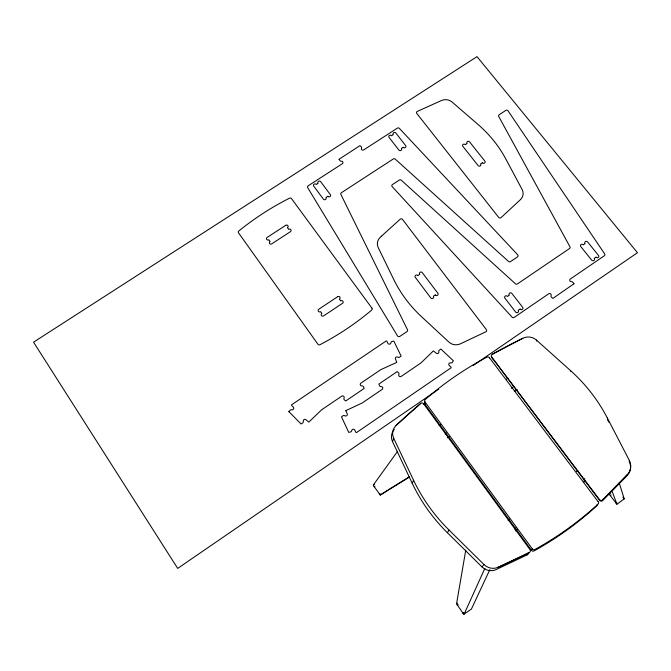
<?xml version="1.0" encoding="UTF-8"?>
<svg xmlns="http://www.w3.org/2000/svg" width="671" height="671" viewBox="0 0 671 671"><rect width="100%" height="100%" fill="white"/><g stroke="black" fill="none" stroke-linecap="round" stroke-linejoin="round"><path stroke-width="1.01" d="M465.775 550.119L456.54 603.833L463.745 614.284L471.394 609.1L489.847 569.637M397.601 451.306L373.353 484.965L373.47 485.653L380.272 495.064L408.647 477.526M629.364 460.457L629.213 461.505A12.564 12.254 24.4 0 1 627.402 475.328L602.617 500.625A2.005 1.963 33.2 0 1 599.622 500.356L491.625 357.039A1.912 1.87 -22.8 0 1 492.246 354.28L522.868 338.259A12.095 11.801 -14.1 0 1 536.397 340.046L570.719 370.778A166.861 165.141 -85.7 0 1 607.389 418.092L629.364 460.457A12.665 12.355 24.2 0 1 627.536 474.397L602.541 499.903A2.021 1.979 33 0 1 599.522 499.635L491.625 357.039M489.36 358.029L489.419 357.668A1.912 1.828 9 0 0 486.936 357.123A377.513 352.434 55.7 0 0 425.263 399.48A1.921 1.862 0.7 0 0 424.978 401.946L425.028 404.496L531.432 550.312A2.021 1.963 46.4 0 0 534.024 550.925A320.176 301.262 -7.3 0 0 596.62 505.942A2.005 1.921 37.7 0 0 597.207 504.332M392.535 441.652L393.743 438.364A12.246 11.541 22.5 0 1 396.066 425.456L420.767 403.372A1.929 1.795 22.6 0 1 423.619 403.774L529.981 549.574A2.038 1.896 46.9 0 1 529.402 552.443L527.079 554.9L495.869 569.696A12.724 12.011 47.2 0 1 481.971 566.886L447.381 532.707A164.37 149.155 35 0 1 412.212 483.279L392.535 441.652A12.145 11.466 22.6 0 1 394.263 429.423M423.443 404.219L423.619 403.774M464.047 614.292L484.89 568.329M412.212 483.279L413.588 480.277L393.743 438.364M531.432 550.312L532.288 548.903L424.978 401.946M447.381 532.707L449.067 530.073A165.653 150.111 34.9 0 1 413.588 480.277M598.113 501.673L489.419 357.668M481.971 566.886L483.95 564.512A12.824 12.103 46.8 0 0 497.957 567.347L529.402 552.443A611.734 508.392 3.8 0 1 497.957 567.347M507.863 378.159L506.555 379.123M514.053 386.337L511.302 388.299M577.79 470.556L576.439 471.545M583.208 479.933L584.844 478.733M610.182 493.529L609.31 494.275L616.901 504.248M610.274 495.617L611.189 494.955M615.894 503.015L616.808 502.344M619.157 482.835L624.24 498.872L616.926 504.248L612.371 491.885M514.447 529.008L516.351 527.649M515.403 530.929L517.341 529.545M583.535 482.281L585.582 480.822M508.048 520.226L509.532 519.169M462.747 613.219L463.669 612.564M456.548 603.783L457.463 603.137M457.295 605.435L458.218 604.789M445.242 434.112L446.701 433.097M447.582 437.878L449.302 436.687M514.724 391.26L517.249 389.507M439.144 425.758L440.604 424.743M438.683 389.205L177.698 568.412L33.55 342.176L477.006 56.641L637.45 252.715L473.256 365.469M379.241 494.108L380.155 493.512M380.306 495.055L387.586 490.291M373.353 484.965L374.267 484.37M374.108 486.785L375.022 486.19M388.35 489.822L409.469 476.745M624.206 498.872L623.762 498.368M449.067 530.073L483.95 564.512M622.847 497.194L623.2 497.656M607.414 419.484L608.765 422.093M536.397 340.046L536.741 341.17M570.719 370.778L570.845 371.44M599.522 499.635L599.622 500.356M602.617 500.625L602.541 499.903A604.596 543.678 -40.9 0 0 627.536 474.397M607.389 418.092L607.406 419.056M598.197 501.556A2.021 1.938 37.4 0 1 598.012 504.164A322.709 303.384 -7.3 0 1 534.896 549.507A2.038 1.979 46.1 0 1 532.288 548.903M425.028 404.496A1.904 1.854 0.7 0 1 425.087 402.281M492.246 354.28A889.612 772.371 51.7 0 1 522.868 338.259M492.598 358.893A1.896 1.854 -22.5 0 1 492.296 357.299M528.052 553.24A2.021 1.887 47.2 0 1 527.079 554.9M396.066 425.456A913.063 721.568 68.4 0 1 420.767 403.372M288.874 411.642L301.061 423.988L302.822 422.864A1.619 1.56 -25.8 0 0 303.275 421.329A1.619 1.56 -25.2 0 1 306.001 419.794L308.836 422.093L321.568 409.864A1.619 1.56 -21.4 0 1 321.786 409.687L341.715 396.167A1.61 1.552 -16.7 0 1 344.055 398.088A1.61 1.552 -16.3 0 0 344.173 399.648L345.699 400.998L364.194 388.434L363.388 386.597A1.602 1.552 -12.4 0 0 361.946 385.942A1.602 1.543 -12.3 0 1 360.914 383.141L380.625 369.763A1.602 1.535 -8.2 0 1 380.868 369.629L396.737 362.407L395.521 359.069A1.594 1.527 -5.3 0 1 397.886 357.157A1.594 1.527 -5 0 0 399.48 357.274L401.124 356.091L393.81 341.078L391.814 341.547A1.585 1.518 -5.8 0 0 390.908 342.797A1.585 1.518 -6.3 0 1 387.888 343.326L386.79 341.086L386.177 340.969L291.667 404.764L291.541 405.393L293.344 407.196A1.619 1.552 -25.2 0 1 291.726 409.822A1.619 1.552 -25.7 0 0 290.166 410.233L288.874 411.617M345.833 410.719L347.217 413.797A1.619 1.568 -17.8 0 1 344.802 415.76A1.619 1.568 -18.4 0 0 343.191 415.626L341.505 416.842L348.719 432.384L350.782 431.931A1.619 1.577 -18.8 0 0 351.721 430.631A1.619 1.577 -18.1 0 1 354.808 430.086L355.907 432.426L356.553 432.543L451.021 367.842L451.071 367.196L449.235 365.46A1.602 1.535 3.7 0 1 450.753 362.885A1.602 1.535 3.7 0 0 452.296 362.474L453.378 360.78L440.931 349.063L439.253 350.178A1.594 1.527 1.7 0 0 438.859 351.663A1.594 1.527 1.2 0 1 436.209 353.156L433.365 350.916L421.027 362.877A1.594 1.535 -1.4 0 1 420.818 363.045L401.224 376.397A1.602 1.543 -4.9 0 1 398.859 374.493A1.602 1.543 -5.4 0 0 398.717 372.959L397.182 371.617L378.863 384.08L379.643 385.942A1.602 1.552 -8.8 0 0 381.094 386.588A1.602 1.552 -8.9 0 1 382.135 389.398L362.332 402.894A1.61 1.56 -13.5 0 1 362.088 403.036L345.85 410.627M339.098 159.304L340.004 160.654A1.51 1.376 -8.4 0 0 341.363 161.225A1.518 1.384 -8.4 0 1 342.327 163.724L308.174 185.808A1.527 1.392 -11.3 0 0 307.687 187.662L397.534 335.945A1.585 1.51 -4.8 0 0 399.815 336.406L406.953 331.591A1.585 1.51 -3.7 0 0 407.473 329.713L340.902 194.456A1.527 1.401 -8.8 0 1 341.43 192.703L393.29 158.968A1.518 1.384 -4.5 0 1 395.236 159.102L508.534 261.447A1.568 1.459 6.6 0 0 510.539 261.598L517.458 256.926A1.568 1.459 7.1 0 0 517.693 254.787L399.354 128.362A1.501 1.359 -4.2 0 0 397.341 128.153L363.707 149.901A1.51 1.376 -6.7 0 1 361.493 148.216A1.51 1.376 -6.9 0 0 361.375 146.848L359.966 145.649L339.115 159.22M573.965 283.766L552.887 298.402L551.319 297.102A1.585 1.485 12.1 0 1 551.126 295.626A1.585 1.485 11.8 0 0 548.719 293.789L514.212 317.391A1.594 1.501 9.5 0 1 512.074 317.14L392.166 186.605A1.527 1.401 -4.7 0 1 392.46 184.55L399.337 180.054A1.527 1.401 -4.1 0 1 401.283 180.189L515.42 283.766A1.577 1.476 8.2 0 0 517.442 283.917L569.486 248.555A1.568 1.451 10.9 0 0 569.931 246.743L498.721 116.444A1.51 1.359 2.5 0 1 499.182 114.749L505.85 110.388A1.51 1.359 2.8 0 1 508.031 110.799L604.638 253.856A1.577 1.451 13.7 0 1 604.277 255.794L570.316 279.019A1.585 1.476 12.8 0 0 571.474 281.694A1.585 1.476 12.9 0 1 572.925 282.315L573.957 283.816M520.57 199.522L501.044 217.639A1.552 1.426 4.5 0 1 498.721 217.429L416.758 113.399A1.501 1.35 -2.9 0 1 417.295 111.42L441.543 100.474A9.428 8.488 -1.1 0 1 452.061 102.017L478.238 124.655A131.675 121.845 -5.3 0 1 505.85 159.044L522.147 189.574A9.679 8.882 4.9 0 1 520.57 199.522M381.38 236.242L380.155 237.417A9.729 9.075 -5.5 0 0 378.209 247.565L393.734 279.43A133.227 123.254 6 0 0 421.539 316.704L448.958 342.118A9.99 9.528 3.4 0 0 460.147 343.946L485.804 331.801A1.594 1.51 7 0 0 486.332 329.587L402.499 219.4A1.543 1.426 -4.1 0 0 400.201 219.191L381.38 236.242M520.1 309.046L518.205 310.337A1.585 1.501 9.6 0 1 517.878 312.434A1.585 1.501 9.6 0 1 515.663 312.082L504.911 298.159A1.577 1.485 7.8 0 1 505.246 296.079A1.577 1.485 7.8 0 1 507.452 296.431L509.339 295.148A1.577 1.485 8.1 0 1 509.666 293.068A1.577 1.485 8.1 0 1 511.872 293.42L522.642 307.31A1.585 1.493 9.9 0 1 522.315 309.398A1.585 1.493 9.9 0 1 520.1 309.046M596.024 257.169L594.179 258.436A1.577 1.459 13.2 0 1 593.894 260.482A1.577 1.459 13.2 0 1 591.679 260.138L580.767 246.559A1.568 1.451 11.8 0 1 581.052 244.529A1.568 1.451 11.8 0 1 583.25 244.865L585.095 243.607A1.568 1.451 12 0 1 585.389 241.585A1.568 1.451 12 0 1 587.586 241.921L598.515 255.466A1.577 1.459 13.4 0 1 598.23 257.513A1.577 1.459 13.4 0 1 596.024 257.169M435.269 294.946L433.365 296.23A1.568 1.485 -0.6 0 1 432.996 298.301A1.568 1.485 -0.6 0 1 430.807 297.949L415.274 277.308A1.56 1.468 -2.5 0 1 415.651 275.261A1.56 1.468 -2.5 0 1 417.832 275.605L419.727 274.33A1.56 1.468 -2 0 1 420.105 272.283A1.56 1.468 -2 0 1 422.277 272.627L437.827 293.219A1.568 1.485 -0.1 0 1 437.467 295.29A1.568 1.485 -0.1 0 1 435.269 294.946M337.664 296.691L318.817 309.214A1.577 1.485 -14.3 0 0 318.398 311.294A1.577 1.485 -14.3 0 0 320.57 311.638L321.87 313.449A1.577 1.493 -14.1 0 0 321.443 315.529A1.577 1.493 -14.1 0 0 323.623 315.882L342.487 303.317A1.568 1.485 -11.5 0 0 342.906 301.245A1.568 1.485 -11.5 0 0 340.725 300.902L339.425 299.107A1.568 1.476 -11.7 0 0 339.836 297.035A1.568 1.476 -11.7 0 0 337.664 296.691M482.415 162.743L480.587 163.95A1.527 1.392 1.8 0 1 480.251 165.896A1.527 1.392 1.8 0 1 478.121 165.578L462.822 146.303A1.518 1.376 0.5 0 1 463.166 144.374A1.518 1.376 0.5 0 1 465.28 144.693L467.108 143.493A1.518 1.376 0.8 0 1 467.444 141.573A1.518 1.376 0.8 0 1 469.557 141.883L484.881 161.124A1.527 1.392 2.1 0 1 484.546 163.061A1.527 1.392 2.1 0 1 482.415 162.743M327.825 196.293L325.947 197.509A1.527 1.409 -10.3 0 1 325.536 199.48A1.527 1.409 -10.3 0 1 323.414 199.153L313.718 186.11A1.527 1.392 -10.8 0 1 314.137 184.156A1.527 1.392 -10.8 0 1 316.242 184.475L318.113 183.258A1.518 1.392 -10.4 0 1 318.532 181.313A1.518 1.392 -10.4 0 1 320.637 181.631L330.35 194.649A1.527 1.401 -9.9 0 1 329.939 196.62A1.527 1.401 -9.9 0 1 327.825 196.293M403.221 147.293L401.384 148.492A1.51 1.376 -4.1 0 1 401.015 150.413A1.51 1.376 -4.1 0 1 398.91 150.103L389.037 137.362A1.51 1.367 -4.7 0 1 389.415 135.45A1.51 1.367 -4.7 0 1 391.512 135.76L393.349 134.577A1.51 1.367 -4.4 0 1 393.718 132.665A1.51 1.367 -4.4 0 1 395.815 132.975L405.695 145.682A1.51 1.376 -3.8 0 1 405.326 147.603A1.51 1.376 -3.8 0 1 403.221 147.293M285.754 225.322L267.142 237.417A1.543 1.426 -15.9 0 0 266.697 239.421A1.543 1.426 -15.9 0 0 268.828 239.757L270.077 241.493A1.543 1.434 -15.9 0 0 269.633 243.498A1.543 1.434 -15.9 0 0 271.763 243.833L290.392 231.696A1.543 1.426 -14 0 0 290.828 229.7A1.543 1.426 -14 0 0 288.698 229.373L287.448 227.645A1.543 1.417 -14.1 0 0 287.876 225.649A1.543 1.417 -14.1 0 0 285.754 225.322M371.919 308.132L291.482 198.591A1.527 1.401 -13 0 0 289.52 198.188A281.594 275.37 -0.6 0 0 238.851 230.958A1.543 1.417 -17.7 0 0 238.532 232.854L317.937 344.248A1.585 1.51 -16.1 0 0 319.975 344.701A260.524 233.231 -16.6 0 0 371.659 310.103A1.577 1.493 -8.2 0 0 371.919 308.132"/></g></svg>
